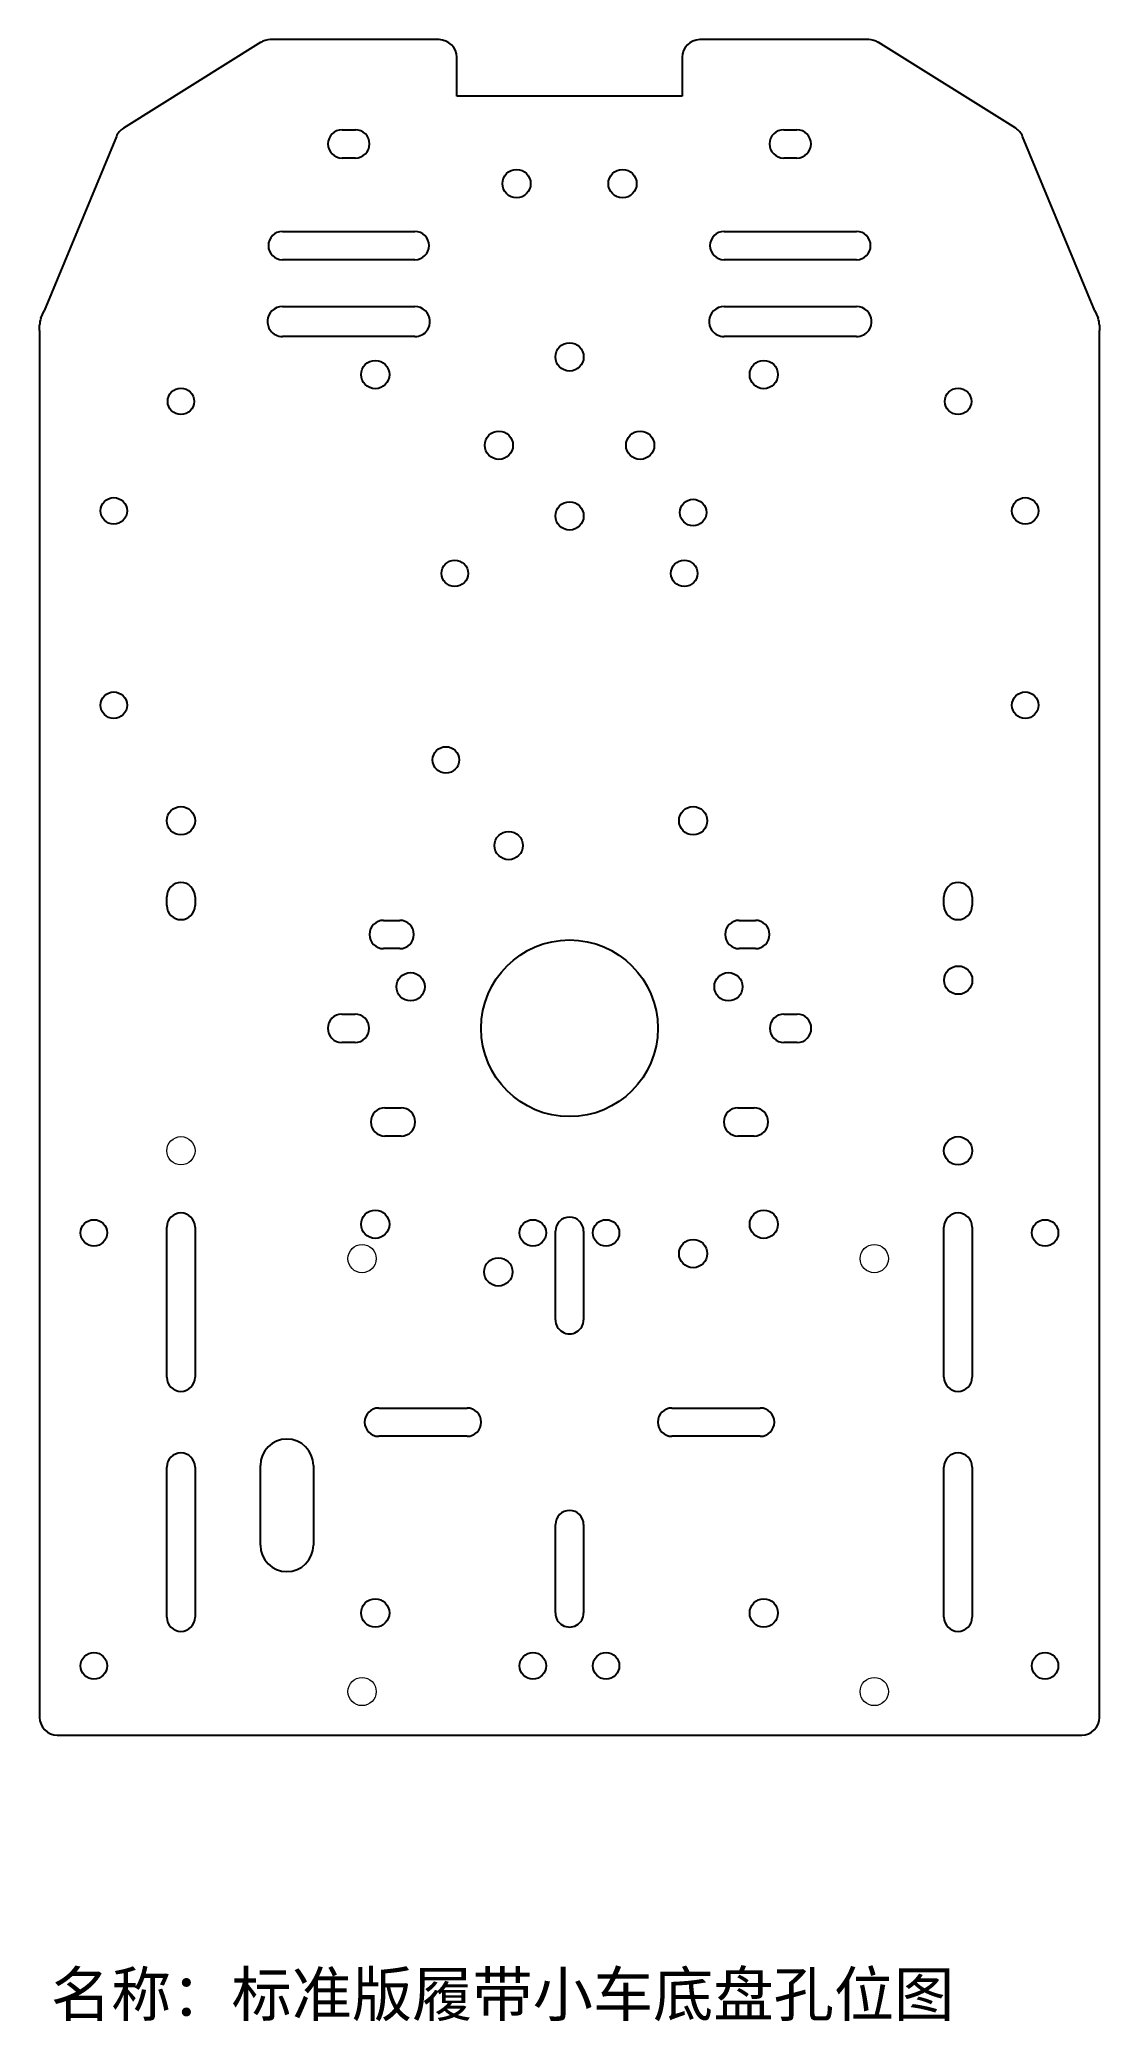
# Model space of a CAD drawing. Header units: millimetres. Extents: x -16062 to -15942, y 2885 to 3109.
import ezdxf

# ---------------------------------------------------------------- set-up
doc = ezdxf.new("R2010")
doc.units = ezdxf.units.MM
doc.layers.get('0').update_dxf_attribs({"lineweight": 18})
doc.layers.add('02___PRT_ALL_AXES', color=7, linetype='Continuous')
doc.layers.add('乐动雷达', color=230, linetype='Continuous')
doc.layers.add('图层000', color=7, linetype='Continuous', lineweight=25)
doc.layers.add('标注层', color=3, linetype='Continuous', lineweight=15)
doc.styles.add('正常标注', font='simfang.ttf', dxfattribs={"height": 3.5})

msp = doc.modelspace()

# ---------------------------------------------------------------- linework, layer by layer
for p, q in [((-16047.79, 3011.85), (-16047.79, 3010.85)), ((-16044.59, 3011.85), (-16044.59, 3010.85)), ((-15959.79, 3011.85), (-15959.79, 3010.85)), ((-15956.59, 3011.85), (-15956.59, 3010.85))]:
    msp.add_line(p, q)
for points in [[(-15976.44, 3095.46, 1), (-15976.44, 3098.66), (-15977.94, 3098.66, 1), (-15977.94, 3095.46)], [(-15984.69, 3083.95, -1), (-15984.69, 3087.15), (-15969.69, 3087.15, -1), (-15969.69, 3083.95)], [(-16003.79, 2930.77, 1.000047), (-16000.59, 2930.77), (-16000.59, 2940.77, 1), (-16003.79, 2940.77)]]:
    msp.add_lwpolyline(points, format="xyb", close=True)
at = {"linetype": 'Continuous'}
msp.add_lwpolyline([(-15969.69, 3078.65, -1), (-15969.69, 3075.25), (-15984.69, 3075.25, -1), (-15984.69, 3078.65)], format="xyb", close=True, dxfattribs=at)
for centre in [(-16008.19, 3092.56), (-15996.19, 3092.56)]:
    msp.add_circle(centre, 1.6)
msp.add_circle((-15980.19, 3070.95), 1.6, dxfattribs=at)
at = {"color": 7, "linetype": 'Continuous'}
msp.add_circle((-15980.19, 3070.95), 1.6, dxfattribs=at)
at = {"color": 3}
msp.add_circle((-16046.19, 2983.09), 1.6, dxfattribs=at)
at = {"color": 1}
for centre, radius in [((-15998.05, 2973.79), 1.5), ((-16025.68, 2970.88), 1.6), ((-15967.68, 2970.88), 1.6), ((-15998.05, 2924.79), 1.5), ((-16025.68, 2921.88), 1.6), ((-15967.68, 2921.88), 1.6)]:
    msp.add_circle(centre, radius, dxfattribs=at)
at = {"layer": '02___PRT_ALL_AXES', "color": 6, "linetype": 'Continuous'}
for centre, radius in [((-16002.19, 3072.95), 1.6), ((-15988.19, 3055.33), 1.5), ((-16016.19, 3027.33), 1.5)]:
    msp.add_circle(centre, radius, dxfattribs=at)
at = {"layer": '乐动雷达'}
for centre in [(-16020.19, 3001.65), (-15984.19, 3001.65)]:
    msp.add_circle(centre, 1.6, dxfattribs=at)
at = {"layer": '图层000', "color": 7, "linetype": 'Continuous', "lineweight": 25}
for p, q in [((-16037.15, 3108.56), (-16052.71, 3098.83)), ((-16016.96, 3108.86), (-16036.09, 3108.86)), ((-16014.96, 3102.48), (-16014.96, 3106.86)), ((-15989.43, 3106.86), (-15989.43, 3102.48)), ((-15968.3, 3108.86), (-15987.43, 3108.86)), ((-15951.67, 3098.83), (-15967.24, 3108.56)), ((-15989.43, 3102.48), (-16014.96, 3102.48)), ((-16053.5, 3097.9), (-16061.69, 3078.16)), ((-16027.94, 3098.66), (-16026.44, 3098.66)), ((-15977.94, 3098.66), (-15976.44, 3098.66)), ((-15942.7, 3078.16), (-15950.88, 3097.9)), ((-16026.44, 3095.46), (-16027.94, 3095.46)), ((-15976.44, 3095.46), (-15977.94, 3095.46)), ((-16034.69, 3087.15), (-16019.69, 3087.15)), ((-15984.69, 3087.15), (-15969.69, 3087.15)), ((-16019.69, 3083.95), (-16034.69, 3083.95)), ((-15969.69, 3083.95), (-15984.69, 3083.95)), ((-16062.04, 3077.32), (-16061.69, 3078.16)), ((-16034.69, 3078.65), (-16019.69, 3078.65)), ((-15984.69, 3078.65), (-15969.69, 3078.65)), ((-15942.7, 3078.16), (-15942.34, 3077.32)), ((-16062.19, 3075.95), (-16062.19, 3076.55)), ((-16062.19, 3075.95), (-16062.19, 2918.95)), ((-15942.19, 3076.55), (-15942.19, 3075.95)), ((-15942.19, 2918.95), (-15942.19, 3075.95)), ((-16019.69, 3075.25), (-16034.69, 3075.25)), ((-15969.69, 3075.25), (-15984.69, 3075.25)), ((-16047.79, 3010.85), (-16047.79, 3011.85)), ((-16044.59, 3011.85), (-16044.59, 3010.85)), ((-15959.79, 3010.85), (-15959.79, 3011.85)), ((-15956.59, 3011.85), (-15956.59, 3010.85)), ((-16023.24, 3009.17), (-16021.41, 3009.17)), ((-15982.97, 3009.17), (-15981.14, 3009.17)), ((-16021.41, 3005.97), (-16023.24, 3005.97)), ((-15981.14, 3005.97), (-15982.97, 3005.97)), ((-16027.97, 2998.55), (-16026.47, 2998.55)), ((-15977.91, 2998.55), (-15976.41, 2998.55)), ((-16026.47, 2995.35), (-16027.97, 2995.35)), ((-15976.41, 2995.35), (-15977.91, 2995.35)), ((-16023.09, 2987.95), (-16021.26, 2987.95)), ((-15983.12, 2987.95), (-15981.29, 2987.95)), ((-16021.26, 2984.75), (-16023.09, 2984.75)), ((-15981.29, 2984.75), (-15983.12, 2984.75)), ((-16047.79, 2957.45), (-16047.79, 2974.45)), ((-16044.59, 2974.45), (-16044.59, 2957.45)), ((-16003.79, 2963.97), (-16003.79, 2973.97)), ((-16000.59, 2973.97), (-16000.59, 2963.97)), ((-15959.79, 2957.45), (-15959.79, 2974.45)), ((-15956.59, 2974.45), (-15956.59, 2957.45)), ((-16023.79, 2953.97), (-16013.79, 2953.97)), ((-15990.59, 2953.97), (-15980.59, 2953.97)), ((-16013.79, 2950.77), (-16023.79, 2950.77)), ((-15980.59, 2950.77), (-15990.59, 2950.77)), ((-16047.79, 2930.29), (-16047.79, 2947.29)), ((-16044.59, 2947.29), (-16044.59, 2930.29)), ((-16037.19, 2938.45), (-16037.19, 2947.45)), ((-16031.19, 2947.45), (-16031.19, 2938.45)), ((-15959.79, 2930.29), (-15959.79, 2947.29)), ((-15956.59, 2947.29), (-15956.59, 2930.29)), ((-16003.79, 2930.77), (-16003.79, 2940.77)), ((-16000.59, 2940.77), (-16000.59, 2930.77)), ((-16060.19, 2916.95), (-15944.19, 2916.95))]:
    msp.add_line(p, q, dxfattribs=at)
for centre, radius in [((-16008.19, 3092.56), 1.6), ((-15996.19, 3092.56), 1.6), ((-16024.19, 3070.95), 1.6), ((-15980.19, 3070.95), 1.6), ((-16046.19, 3067.92), 1.5), ((-15958.19, 3067.92), 1.5), ((-16010.19, 3062.95), 1.6), ((-15994.19, 3062.95), 1.6), ((-16053.79, 3055.52), 1.5), ((-16002.19, 3054.95), 1.6), ((-15950.59, 3055.52), 1.5), ((-16053.79, 3033.52), 1.5), ((-15950.59, 3033.52), 1.5), ((-16046.19, 3020.45), 1.6), ((-15988.19, 3020.45), 1.6), ((-16009.08, 3017.64), 1.6), ((-16002.19, 2996.95), 10), ((-15958.18, 3002.4), 1.6), ((-16056.05, 2973.79), 1.5), ((-16024.19, 2974.77), 1.6), ((-16006.34, 2973.79), 1.5), ((-15998.05, 2973.79), 1.5), ((-15980.19, 2974.77), 1.6), ((-15948.34, 2973.79), 1.5), ((-15988.19, 2971.45), 1.6), ((-16010.25, 2969.38), 1.6), ((-16024.19, 2930.77), 1.6), ((-15980.19, 2930.77), 1.6), ((-16056.05, 2924.79), 1.5), ((-16006.34, 2924.79), 1.5), ((-15998.05, 2924.79), 1.5), ((-15948.34, 2924.79), 1.5)]:
    msp.add_circle(centre, radius, dxfattribs=at)
at = {"layer": '图层000', "color": 2, "linetype": 'Continuous', "lineweight": 25}
for centre, radius in [((-16015.18, 3048.45), 1.5), ((-15989.2, 3048.45), 1.5), ((-15958.19, 2983.09), 1.6)]:
    msp.add_circle(centre, radius, dxfattribs=at)
at = {"layer": '图层000', "color": 7, "linetype": 'Continuous', "lineweight": 25}
for centre, radius, start, end in [((-16036.09, 3106.86), 2, 90, 122.0054), ((-16016.96, 3106.86), 2, 0, 90), ((-15987.43, 3106.86), 2, 90, 180), ((-15968.3, 3106.86), 2, 57.9946, 90), ((-16051.65, 3097.13), 2, 122.0054, 157.4706), ((-16027.94, 3097.06), 1.6, 90, 270), ((-16026.44, 3097.06), 1.6, 270, 90), ((-15977.94, 3097.06), 1.6, 90, 270), ((-15976.44, 3097.06), 1.6, 270, 90), ((-15952.73, 3097.13), 2, 22.5294, 57.9946), ((-16034.69, 3085.55), 1.6, 90, 270), ((-16019.69, 3085.55), 1.6, 270, 90), ((-15984.69, 3085.55), 1.6, 90, 270), ((-15969.69, 3085.55), 1.6, 270, 90), ((-16034.69, 3076.95), 1.7, 134.4795, 215.9411), ((-16034.69, 3076.95), 1.7, 90, 134.3888), ((-16019.69, 3076.95), 1.7, 45.6112, 90), ((-16019.69, 3076.95), 1.7, 323.9758, 45.6036), ((-15984.69, 3076.95), 1.7, 134.4795, 215.9411), ((-15984.69, 3076.95), 1.7, 90, 134.3888), ((-15969.69, 3076.95), 1.7, 45.6112, 90), ((-15969.69, 3076.95), 1.7, 323.9758, 45.6036), ((-16060.19, 3076.55), 2, 157.4743, 179.9963), ((-16034.69, 3076.95), 1.7, 216.0319, 270), ((-16019.69, 3076.95), 1.7, 270, 323.9681), ((-15984.69, 3076.95), 1.7, 216.0319, 270), ((-15969.69, 3076.95), 1.7, 270, 323.9681), ((-15944.19, 3076.55), 2, 0.0043, 22.5251), ((-16046.19, 3011.85), 1.6, 0, 180), ((-15958.19, 3011.85), 1.6, 0, 180), ((-16046.19, 3010.85), 1.6, 180, 0), ((-15958.19, 3010.85), 1.6, 180, 0), ((-16023.24, 3007.57), 1.6, 90, 270), ((-16021.41, 3007.57), 1.6, 270, 90), ((-15982.97, 3007.57), 1.6, 90, 270), ((-15981.14, 3007.57), 1.6, 270, 90), ((-16027.97, 2996.95), 1.6, 90, 270), ((-16026.47, 2996.95), 1.6, 270, 90), ((-15977.91, 2996.95), 1.6, 90, 270), ((-15976.41, 2996.95), 1.6, 270, 90), ((-16023.09, 2986.35), 1.6, 90, 270), ((-16021.26, 2986.35), 1.6, 270, 90), ((-15983.12, 2986.35), 1.6, 90, 270), ((-15981.29, 2986.35), 1.6, 270, 90), ((-16046.19, 2974.45), 1.6, 360, 180), ((-16002.19, 2973.97), 1.6, 0, 180), ((-15958.19, 2974.45), 1.6, 0, 180), ((-16002.19, 2963.97), 1.6, 179.9946, 360), ((-16046.19, 2957.45), 1.6, 180, 0), ((-15958.19, 2957.45), 1.6, 180, 0), ((-16023.79, 2952.37), 1.6, 90, 270), ((-16013.79, 2952.37), 1.6, 270, 90), ((-15990.59, 2952.37), 1.6, 90, 270), ((-15980.59, 2952.37), 1.6, 270, 90), ((-16034.19, 2947.45), 3, 0, 180), ((-16046.19, 2947.29), 1.6, 0, 180), ((-15958.19, 2947.29), 1.6, 0, 180), ((-16002.19, 2940.77), 1.6, 0, 180), ((-16034.19, 2938.45), 3, 180, 0), ((-16046.19, 2930.29), 1.6, 180, 0), ((-16002.19, 2930.77), 1.6, 179.9946, 0), ((-15958.19, 2930.29), 1.6, 180, 360), ((-16060.19, 2918.95), 2, 180, 270), ((-15944.19, 2918.95), 2, 270, 0)]:
    msp.add_arc(centre, radius, start, end, dxfattribs=at)

# ---------------------------------------------------------------- texts
at = {"layer": '标注层', "insert": (-16060.92, 2890.12), "char_height": 5, "width": 165.9224, "attachment_point": 1, "style": '正常标注'}
msp.add_mtext('名称：标准版履带小车底盘孔位图', dxfattribs=at)

doc.saveas('drawing.dxf')
